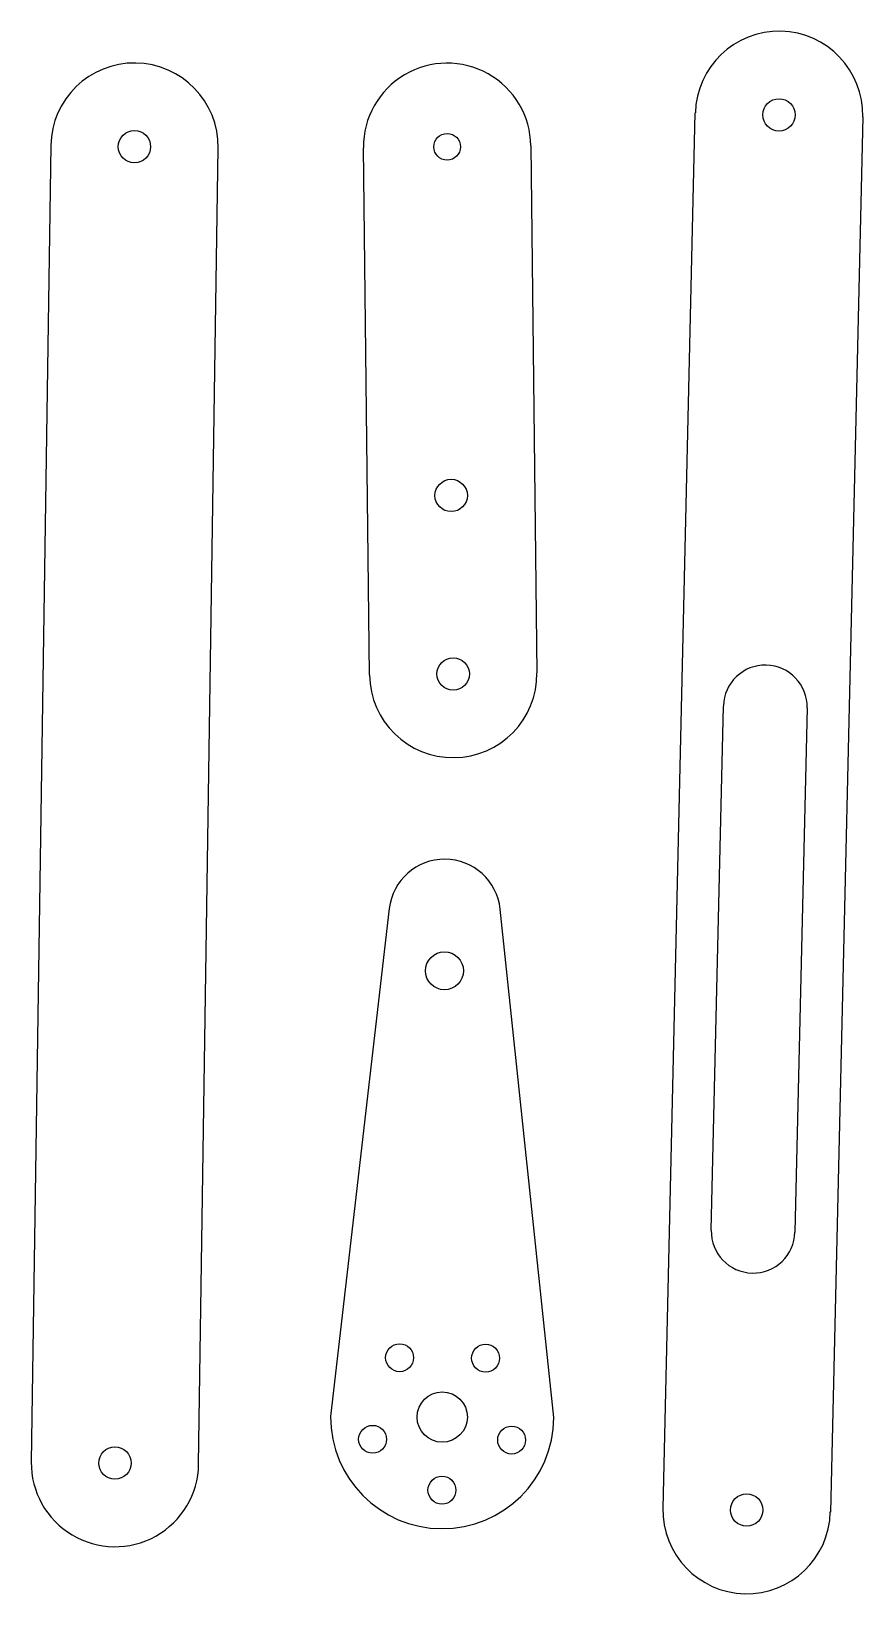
# Model space of a CAD drawing. Header units: millimetres. Extents: x 1 to 221, y 0 to 816.
# Drawn here: x 42.3 to 116.8, y 676.1 to 816.1 of the extents above; entities outside this region: 2.
import ezdxf

# ---------------------------------------------------------------- set-up
doc = ezdxf.new("R2010")
doc.units = ezdxf.units.MM
doc.styles.add('SLDTEXTSTYLE0', font='TXT', dxfattribs={"width": 0.7})

msp = doc.modelspace()

# ---------------------------------------------------------------- linework, layer by layer
at = {"color": 7, "linetype": 'Continuous', "lineweight": 25}
for p, q in [((98.92, 683.73), (101.81, 808.77)), ((116.81, 808.42), (113.91, 683.38)), ((44.05, 805.87), (42.3, 687.88)), ((57.3, 687.66), (59.05, 805.64)), ((72.61, 758.41), (72.07, 805.65)), ((87.07, 805.82), (87.61, 758.58)), ((103.24, 708.64), (104.33, 755.62)), ((111.83, 755.45), (110.74, 708.46)), ((74.38, 737.46), (69.13, 691.94)), ((89.13, 691.84), (84.32, 737.41))]:
    msp.add_line(p, q, dxfattribs=at)
for centre, radius in [((109.31, 808.6), 1.45), ((51.55, 805.75), 1.45), ((79.57, 805.74), 1.2), ((79.93, 774.49), 1.45), ((80.11, 758.49), 1.45), ((79.33, 731.89), 1.7), ((75.31, 697.21), 1.25), ((83.01, 697.17), 1.25), ((79.13, 691.89), 2.25), ((72.89, 689.9), 1.25), ((85.35, 689.83), 1.25), ((49.8, 687.77), 1.45), ((79.1, 685.34), 1.25), ((106.41, 683.56), 1.45)]:
    msp.add_circle(centre, radius, dxfattribs=at)
for centre, radius, start, end in [((109.31, 808.6), 7.5, 358.6717, 178.6717), ((51.55, 805.75), 7.5, 359.1495, 179.1495), ((79.57, 805.74), 7.5, 0.6501, 180.6501), ((108.08, 755.54), 3.75, 358.6717, 178.6717), ((80.11, 758.49), 7.5, 180.6501, 0.6501), ((79.35, 736.89), 5, 6.0238, 173.4199), ((106.99, 708.55), 3.75, 178.6717, 358.6717), ((79.13, 691.89), 10, 179.7218, 359.7218), ((49.8, 687.77), 7.5, 179.1495, 359.1495), ((106.41, 683.56), 7.5, 178.6717, 358.6717)]:
    msp.add_arc(centre, radius, start, end, dxfattribs=at)

# ---------------------------------------------------------------- texts
at = {"color": 7, "linetype": 'Continuous', "char_height": 14.5493, "attachment_point": 1, "style": 'SLDTEXTSTYLE0'}
for s, insert in [('SOLIDWORKS Educational Product.', (0, 40.58)), ('For Instructional Use Only.', (0, 18.76))]:
    msp.add_mtext(s, dxfattribs=dict(at, insert=insert))

doc.saveas('drawing.dxf')
